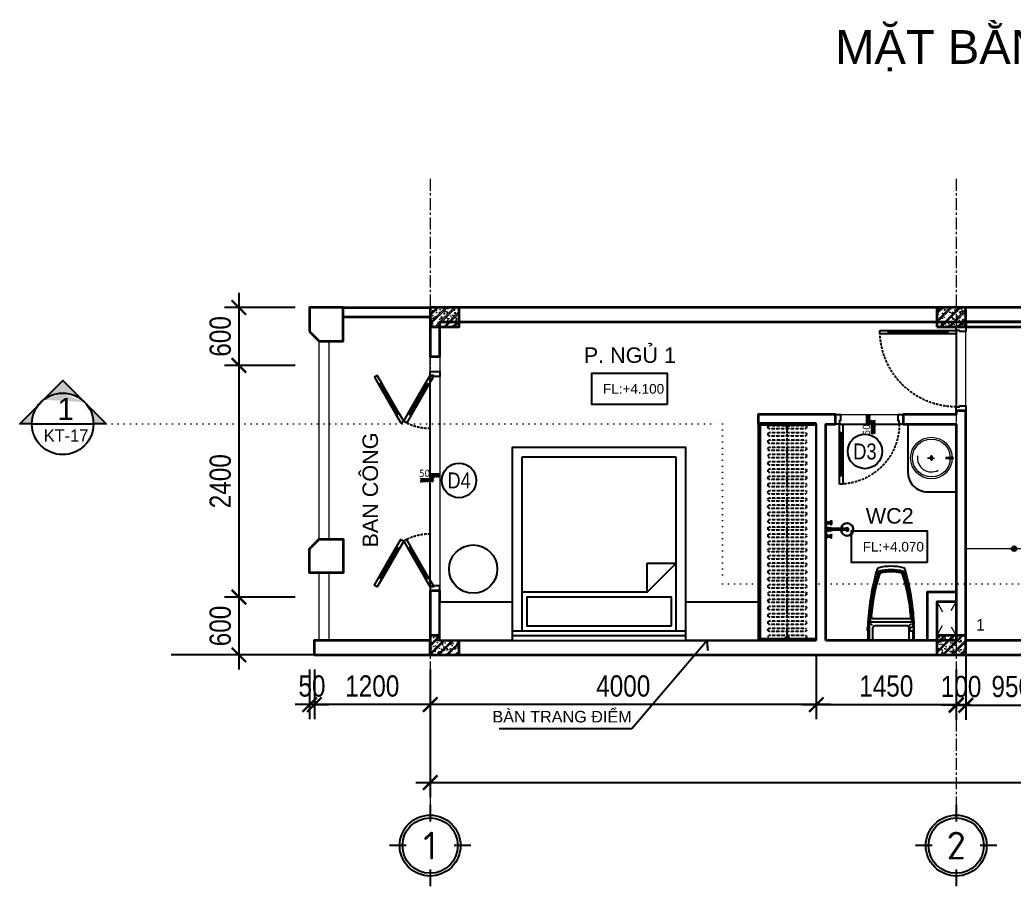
# Model space of a CAD drawing. Header units: inches. Extents: x 236662 to 497023, y -248575 to 81795.
# Drawn here: x 287994 to 298294, y -23908 to -14934 of the extents above; entities that cross this region are included whole.
import ezdxf
from ezdxf.enums import TextEntityAlignment as Align

# ---------------------------------------------------------------- set-up
doc = ezdxf.new("R2010")
doc.units = ezdxf.units.IN
doc.header["$LTSCALE"] = 10
doc.header["$MEASUREMENT"] = 0
doc.set_wipeout_variables(frame=1)
for name, pattern in [('ACAD_ISO03W100', [30, 12, -18]), ('CENTER', [2, 1.25, -0.25, 0.25, -0.25]), ('CENTER2', [1.125, 0.75, -0.125, 0.125, -0.125]), ('DASHED2', [0.375, 0.25, -0.125]), ('DOT2', [0.125, 0, -0.125]), ('HIDDEN', [0.375, 0.25, -0.125])]:
    doc.linetypes.add(name, pattern=pattern)
for name, color, linetype in [('01. HP_TEXT', 9, 'Continuous'), ('04. HP_CUA', 153, 'Continuous'), ('07. HP_KY HIEU', 43, 'Continuous'), ('08. HP_DIM', 118, 'Continuous'), ('10. HP_VAT DUNG 1', 144, 'Continuous'), ('TEXT', 2, 'Continuous'), ('truc', 2, 'CENTER2')]:
    doc.layers.add(name, color=color, linetype=linetype)
for name, color, linetype, lineweight in [('02. HP_BE TONG', 1, 'Continuous', 35), ('03. HP_TUONG', 2, 'Continuous', 35), ('05. HP_TRUC', 251, 'CENTER', 5), ('06. HP_THAY 1', 134, 'Continuous', 15), ('06. HP_THAY 2', 147, 'Continuous', 13), ('09_HP_HATCH', 8, 'Continuous', 5), ('14. HP_OPENING', 250, 'ACAD_ISO03W100', 5), ('GHICHU', 7, 'Continuous', 9), ('net-025', 3, 'Continuous', 25)]:
    doc.layers.add(name, color=color, linetype=linetype, lineweight=lineweight)
doc.styles.add('AVO', font='VAVOB.TTF')
doc.styles.add('BAOANNOTE', font='arial.ttf', dxfattribs={"width": 0.8})
doc.styles.add('ISOCP50', font='isocpeur.ttf')
doc.styles.get("Standard").update_dxf_attribs({"font": 'arial.ttf'})
doc.styles.add('Tahoma', font='tahoma.ttf')
doc.styles.add('TEXT (none)', font='arial.ttf')
doc.styles.add('text2', font='VHELVCN.TTF')
doc.styles.add('TEXTS', font='VHELVCN.TTF')
doc.styles.add('TITLE', font='VHELVCN.TTF')
doc.dimstyles.new('AL-100', dxfattribs={"dimtxt": 220, "dimasz": 150, "dimexe": 150, "dimexo": 150, "dimgap": 80, "dimtad": 1, "dimdec": 0, "dimzin": 9, "dimtxsty": 'text2', "dimblk": 'ARCHTICK', "dimcen": 1, "dimdle": 150, "dimclrd": 256, "dimclre": 256, "dimclrt": 7, "dimadec": 0, "dimazin": 0, "dimtfac": 1, "dimtdec": 0, "dimtix": 1, "dimtmove": 2, "dimatfit": 3, "dimldrblk": 'ARCHTICK', "dimfxl": 1, "dimtolj": 1, "dimtzin": 0, "dimlwd": -1, "dimlwe": -1, "dimarcsym": 0})

# ---------------------------------------------------------------- blocks, each defined once
blk = doc.blocks.new('_ArchTick')
at = {"color": 0, "linetype": 'ByBlock', "const_width": 0.15}
blk.add_lwpolyline([(-0.5, -0.5), (0.5, 0.5)], dxfattribs=at)
blk = doc.blocks.new('*D109')
at = {"layer": '08. HP_DIM', "transparency": 16777216}
for p, q in [((292245, -21663), (292245, -22986)), ((307245, -21663), (307245, -22986)), ((292095, -22836), (307395, -22836))]:
    blk.add_line(p, q, dxfattribs=at)
at = {"layer": 'Defpoints', "color": 0, "transparency": 16777216}
for p in [(292245, -21513), (307245, -21513), (307245, -22836)]:
    blk.add_point(p, dxfattribs=at)
at = {"layer": '08. HP_DIM', "transparency": 16777216, "xscale": 150, "yscale": 150, "zscale": 150, "rotation": 180}
blk.add_blockref('_ArchTick', (292245, -22836), dxfattribs=at)
at = {"layer": '08. HP_DIM', "transparency": 16777216, "xscale": 150, "yscale": 150, "zscale": 150}
blk.add_blockref('_ArchTick', (307245, -22836), dxfattribs=at)
at = {"layer": '08. HP_DIM', "color": 7, "transparency": 16777216, "insert": (299745, -22643), "char_height": 220, "attachment_point": 5, "style": 'text2'}
blk.add_mtext('\\A1;15000', dxfattribs=at)
blk = doc.blocks.new('*D110')
at = {"layer": '08. HP_DIM', "transparency": 16777216}
for p, q in [((296245, -21513), (296245, -22178)), ((297695, -21663), (297695, -22178)), ((296095, -22028), (297845, -22028))]:
    blk.add_line(p, q, dxfattribs=at)
at = {"layer": 'Defpoints', "color": 0, "transparency": 16777216}
for p in [(296245, -21363), (297695, -21513), (297695, -22028)]:
    blk.add_point(p, dxfattribs=at)
at = {"layer": '08. HP_DIM', "transparency": 16777216, "xscale": 150, "yscale": 150, "zscale": 150, "rotation": 180}
blk.add_blockref('_ArchTick', (296245, -22028), dxfattribs=at)
at = {"layer": '08. HP_DIM', "transparency": 16777216, "xscale": 150, "yscale": 150, "zscale": 150}
blk.add_blockref('_ArchTick', (297695, -22028), dxfattribs=at)
at = {"layer": '08. HP_DIM', "color": 7, "transparency": 16777216, "insert": (296970, -21836), "char_height": 220, "attachment_point": 5, "style": 'text2'}
blk.add_mtext('\\A1;1450', dxfattribs=at)
blk = doc.blocks.new('*D111')
at = {"layer": '08. HP_DIM', "transparency": 16777216}
for p, q in [((297795, -21463), (297795, -22184)), ((297695, -21663), (297695, -22184)), ((297695, -22034), (297545, -22034)), ((297695, -22034), (297795, -22034)), ((297795, -22034), (297945, -22034))]:
    blk.add_line(p, q, dxfattribs=at)
at = {"layer": 'Defpoints', "color": 0, "transparency": 16777216}
for p in [(297795, -21313), (297695, -21513), (297795, -22034)]:
    blk.add_point(p, dxfattribs=at)
at = {"layer": '08. HP_DIM', "transparency": 16777216, "xscale": 150, "yscale": 150, "zscale": 150}
blk.add_blockref('_ArchTick', (297695, -22034), dxfattribs=at)
at = {"layer": '08. HP_DIM', "transparency": 16777216, "xscale": 150, "yscale": 150, "zscale": 150, "rotation": 180}
blk.add_blockref('_ArchTick', (297795, -22034), dxfattribs=at)
at = {"layer": '08. HP_DIM', "color": 7, "transparency": 16777216, "insert": (297745, -21841), "char_height": 220, "attachment_point": 5, "style": 'text2'}
blk.add_mtext('\\A1;100', dxfattribs=at)
blk = doc.blocks.new('grid test1')
at = {"ltscale": 20}
for p, q in [((0, 440), (0, 260)), ((-260, 0), (-440, 0)), ((440, 0), (260, 0)), ((0, -260), (0, -440))]:
    blk.add_line(p, q, dxfattribs=at)
at = {"color": 251, "ltscale": 20, "true_color": 0x636466}
for radius in [330, 300]:
    blk.add_circle((0, 0), radius, dxfattribs=at)
at = {"layer": '01. HP_TEXT', "color": 2, "ltscale": 20, "true_color": 0xf1eb1f, "style": 'ISOCP50'}
blk.add_attdef('GRID', text='', height=300, dxfattribs=at).set_placement((-37, 0), align=Align.MIDDLE_CENTER)
blk = doc.blocks.new('zcsadsdasd3')
at = {"layer": '05. HP_TRUC', "ltscale": 10}
for p, q in [((-15000, 4933), (-15000, -1554)), ((-9550, 4933), (-9550, -1554)), ((-15930, 3600), (1239, 3600)), ((-15930, 0), (1239, 0))]:
    blk.add_line(p, q, dxfattribs=at)
at = {"layer": '07. HP_KY HIEU', "ltscale": 20}
ref = blk.add_blockref('grid test1', (-15000, -1975), dxfattribs=dict(at, xscale=0.955500000156462, yscale=0.955500000156462, zscale=0.955500000156462))
ref.add_attrib('GRID', '1', dxfattribs={"layer": 'TEXT', "ltscale": 20, "height": 287, "style": 'ISOCP50'}).set_placement((-15000, -1975), align=Align.MIDDLE_CENTER)
ref = blk.add_blockref('grid test1', (-9550, -1975), dxfattribs=dict(at, xscale=0.955500000156462, yscale=0.955500000156462, zscale=0.955500000156462))
ref.add_attrib('GRID', '2', dxfattribs={"layer": 'TEXT', "ltscale": 20, "height": 287, "style": 'ISOCP50'}).set_placement((-9550, -1975), align=Align.MIDDLE_CENTER)
blk = doc.blocks.new('*D121')
at = {"layer": '08. HP_DIM', "transparency": 16777216}
for p, q in [((296245, -21513), (296245, -22178)), ((292245, -21663), (292245, -22178)), ((296395, -22028), (292095, -22028))]:
    blk.add_line(p, q, dxfattribs=at)
at = {"layer": 'Defpoints', "color": 0, "transparency": 16777216}
for p in [(296245, -21363), (292245, -21513), (292245, -22028)]:
    blk.add_point(p, dxfattribs=at)
at = {"layer": '08. HP_DIM', "transparency": 16777216, "xscale": 150, "yscale": 150, "zscale": 150, "rotation": 180}
blk.add_blockref('_ArchTick', (292245, -22028), dxfattribs=at)
at = {"layer": '08. HP_DIM', "transparency": 16777216, "xscale": 150, "yscale": 150, "zscale": 150}
blk.add_blockref('_ArchTick', (296245, -22028), dxfattribs=at)
at = {"layer": '08. HP_DIM', "color": 7, "transparency": 16777216, "insert": (294245, -21836), "char_height": 220, "attachment_point": 5, "style": 'text2'}
blk.add_mtext('\\A1;4000', dxfattribs=at)
blk = doc.blocks.new('*D176')
at = {"layer": '08. HP_DIM', "transparency": 16777216}
for p, q in [((290263, -17763), (290263, -18663)), ((290845, -17913), (290113, -17913)), ((290845, -18513), (290113, -18513))]:
    blk.add_line(p, q, dxfattribs=at)
at = {"layer": 'Defpoints', "color": 0, "transparency": 16777216}
for p in [(290995, -17913, 6), (290263, -18513), (290995, -18513, 6)]:
    blk.add_point(p, dxfattribs=at)
at = {"layer": '08. HP_DIM', "transparency": 16777216, "xscale": 150, "yscale": 150, "zscale": 150}
for p, rotation in [((290263, -17913), 90), ((290263, -18513), 270)]:
    blk.add_blockref('_ArchTick', p, dxfattribs=dict(at, rotation=rotation))
at = {"layer": '08. HP_DIM', "color": 7, "transparency": 16777216, "insert": (290071, -18213), "char_height": 220, "attachment_point": 5, "rotation": 90, "style": 'text2'}
blk.add_mtext('\\A1;600', dxfattribs=at)
blk = doc.blocks.new('*D278')
at = {"layer": '08. HP_DIM', "transparency": 16777216}
for p, q in [((297795, -21463), (297795, -22184)), ((298745, -21463), (298745, -22184)), ((297645, -22034), (298895, -22034))]:
    blk.add_line(p, q, dxfattribs=at)
at = {"layer": 'Defpoints', "color": 0, "transparency": 16777216}
for p in [(297795, -21313, 6), (298745, -21313, 6), (298745, -22034)]:
    blk.add_point(p, dxfattribs=at)
at = {"layer": '08. HP_DIM', "transparency": 16777216, "xscale": 150, "yscale": 150, "zscale": 150, "rotation": 180}
blk.add_blockref('_ArchTick', (297795, -22034), dxfattribs=at)
at = {"layer": '08. HP_DIM', "transparency": 16777216, "xscale": 150, "yscale": 150, "zscale": 150}
blk.add_blockref('_ArchTick', (298745, -22034), dxfattribs=at)
at = {"layer": '08. HP_DIM', "color": 7, "transparency": 16777216, "insert": (298270, -21841), "char_height": 220, "attachment_point": 5, "style": 'text2'}
blk.add_mtext('\\A1;950', dxfattribs=at)
blk = doc.blocks.new('*D290')
at = {"layer": '08. HP_DIM', "transparency": 16777216}
for p, q in [((291045, -21663), (291045, -22178)), ((292245, -21663), (292245, -22178)), ((292395, -22028), (290895, -22028))]:
    blk.add_line(p, q, dxfattribs=at)
at = {"layer": 'Defpoints', "color": 0, "transparency": 16777216}
for p in [(291045, -21513, 6), (292245, -21513, 6), (291045, -22028)]:
    blk.add_point(p, dxfattribs=at)
at = {"layer": '08. HP_DIM', "transparency": 16777216, "xscale": 150, "yscale": 150, "zscale": 150, "rotation": 180}
blk.add_blockref('_ArchTick', (291045, -22028), dxfattribs=at)
at = {"layer": '08. HP_DIM', "transparency": 16777216, "xscale": 150, "yscale": 150, "zscale": 150}
blk.add_blockref('_ArchTick', (292245, -22028), dxfattribs=at)
at = {"layer": '08. HP_DIM', "color": 7, "transparency": 16777216, "insert": (291645, -21836), "char_height": 220, "attachment_point": 5, "style": 'text2'}
blk.add_mtext('\\A1;1200', dxfattribs=at)
blk = doc.blocks.new('*D291')
at = {"layer": '08. HP_DIM', "transparency": 16777216}
for p, q in [((290263, -18363), (290263, -21063)), ((290845, -18513), (290113, -18513)), ((290845, -20913), (290113, -20913))]:
    blk.add_line(p, q, dxfattribs=at)
at = {"layer": 'Defpoints', "color": 0, "transparency": 16777216}
for p in [(290995, -18513, 6), (290263, -20913), (290995, -20913, 6)]:
    blk.add_point(p, dxfattribs=at)
at = {"layer": '08. HP_DIM', "transparency": 16777216, "xscale": 150, "yscale": 150, "zscale": 150}
for p, rotation in [((290263, -18513), 90), ((290263, -20913), 270)]:
    blk.add_blockref('_ArchTick', p, dxfattribs=dict(at, rotation=rotation))
at = {"layer": '08. HP_DIM', "color": 7, "transparency": 16777216, "insert": (290071, -19713), "char_height": 220, "attachment_point": 5, "rotation": 90, "style": 'text2'}
blk.add_mtext('\\A1;2400', dxfattribs=at)
blk = doc.blocks.new('*D292')
at = {"layer": '08. HP_DIM', "transparency": 16777216}
for p, q in [((290263, -20763), (290263, -21663)), ((290845, -20913), (290113, -20913)), ((290845, -21513), (290113, -21513))]:
    blk.add_line(p, q, dxfattribs=at)
at = {"layer": 'Defpoints', "color": 0, "transparency": 16777216}
for p in [(290995, -20913, 6), (290263, -21513), (290995, -21513, 6)]:
    blk.add_point(p, dxfattribs=at)
at = {"layer": '08. HP_DIM', "transparency": 16777216, "xscale": 150, "yscale": 150, "zscale": 150}
for p, rotation in [((290263, -20913), 90), ((290263, -21513), 270)]:
    blk.add_blockref('_ArchTick', p, dxfattribs=dict(at, rotation=rotation))
at = {"layer": '08. HP_DIM', "color": 7, "transparency": 16777216, "insert": (290071, -21213), "char_height": 220, "attachment_point": 5, "rotation": 90, "style": 'text2'}
blk.add_mtext('\\A1;600', dxfattribs=at)
blk = doc.blocks.new('*D293')
at = {"layer": '08. HP_DIM', "transparency": 16777216}
for p, q in [((290995, -21663), (290995, -22178)), ((291045, -21663), (291045, -22178)), ((290995, -22028), (290845, -22028)), ((291045, -22028), (290995, -22028)), ((291045, -22028), (291195, -22028))]:
    blk.add_line(p, q, dxfattribs=at)
at = {"layer": 'Defpoints', "color": 0, "transparency": 16777216}
for p in [(290995, -21513, 6), (291045, -21513, 6), (290995, -22028)]:
    blk.add_point(p, dxfattribs=at)
at = {"layer": '08. HP_DIM', "transparency": 16777216, "xscale": 150, "yscale": 150, "zscale": 150}
blk.add_blockref('_ArchTick', (290995, -22028), dxfattribs=at)
at = {"layer": '08. HP_DIM', "transparency": 16777216, "xscale": 150, "yscale": 150, "zscale": 150, "rotation": 180}
blk.add_blockref('_ArchTick', (291045, -22028), dxfattribs=at)
at = {"layer": '08. HP_DIM', "color": 7, "transparency": 16777216, "insert": (291020, -21836), "char_height": 220, "attachment_point": 5, "style": 'text2'}
blk.add_mtext('\\A1;50', dxfattribs=at)
blk = doc.blocks.new('sdfssdas')
at = {"lineweight": -3}
h = blk.add_hatch(color=256, dxfattribs=at)
edge = h.paths.add_edge_path()
edge.add_line((1902405, -245251), (1902534, -245251))
edge.add_ellipse((1902860, -245251), major_axis=(-231, 231), ratio=1, start_angle=7.3398, end_angle=45, ccw=False)
edge.add_line((1902602, -245052), (1902405, -245251))
edge = h.paths.add_edge_path()
edge.add_ellipse((1902860, -245251), major_axis=(-231, 231), ratio=1, start_angle=315, end_angle=353.4928, ccw=False)
edge.add_ellipse((1902860, -245251), major_axis=(-319, 69), ratio=1, start_angle=237.205, end_angle=282.205, ccw=False)
edge.add_line((1903091, -245020), (1902860, -244789))
edge.add_line((1902860, -244789), (1902657, -244996))
edge = h.paths.add_edge_path()
edge.add_ellipse((1902860, -245251), major_axis=(-109, 308), ratio=1, start_angle=250.4425, end_angle=295.4425, ccw=False)
edge.add_line((1903187, -245251), (1903322, -245251))
edge.add_line((1903322, -245251), (1903091, -245020))
blk.add_line((1902534, -245251), (1903187, -245251), dxfattribs=at)
blk.add_lwpolyline([(1902534, -245251), (1902405, -245251), (1902860, -244789), (1903322, -245251), (1903187, -245251)], dxfattribs=at)
blk.add_circle((1902860, -245251), 327, dxfattribs=at)
at = {"layer": 'GHICHU', "color": 0, "linetype": 'Continuous', "attachment_point": 1, "style": 'AVO'}
for s, insert, char_height, width in [('{\\fVNI-Avo|b0|i0|c0|p2;1}', (1902805, -244975), 234.38, 39462.4), ('{\\fVNI-Avo|b0|i0|c0|p2;KT-17}', (1902659, -245310), 130, 21888.48)]:
    blk.add_mtext(s, dxfattribs=dict(at, insert=insert, char_height=char_height, width=width))
blk = doc.blocks.new('ádasdzz')
at = {"layer": 'truc', "color": 2, "linetype": 'DOT2', "lineweight": 5, "ltscale": 50}
blk.add_lwpolyline([(450, -644), (6834, -644), (6834, -2300), (21310, -2300)], dxfattribs=at)
at = {"xscale": 0.9750026861104956, "yscale": 0.9750026861104956, "zscale": 0.9750026861104956}
blk.add_blockref('sdfssdas', (-1855294, 238476), dxfattribs=at)
blk = doc.blocks.new('Level mark - Plan 2')
blk.add_lwpolyline([(12.53, 0.4), (12.53, 3.6), (4.64, 3.6), (4.64, 0.4)], close=True)
at = {"style": 'BAOANNOTE', "flags": 8}
blk.add_attdef('FL%%P0.000', text='', height=2, dxfattribs=at).set_placement((9, 2), align=Align.MIDDLE_CENTER)
blk = doc.blocks.new('COT')
at = {"layer": '09_HP_HATCH'}
h = blk.add_hatch(dxfattribs=at)
h.set_pattern_fill('CHAU-01', color=256, scale=15, pattern_type=2)
h.set_pattern_definition([(50, (-55276.965, -37444.2), (107.58903, -9.41282), [11.25, -123.75]), (355, (-55276.97, -37444.2), (-20.8127, 112.82882), [9, -99]), (100.4514, (-55268, -37444.99), (86.7764, 103.41593), [9.56103, -105.17132]), (46.1842, (-55276.97, -37414.2), (160.08616, -24.82785), [16.875, -185.625]), (96.6356, (-55263.62, -37416.27), (140.1994, 146.11768), [14.34154, -157.75695]), (351.1842, (-55276.97, -37414.2), (140.1993, 146.1178), [13.5, -148.5]), (21, (-55261.965, -37421.7), (89.53606, -60.39283), [11.25, -123.75]), (326, (-55261.97, -37421.7), (36.4973, 108.7725), [9, -99]), (71.4514, (-55254.5, -37426.73), (126.0334, 48.37957), [9.56103, -105.17132]), (37.5, (-55276.965, -37444.2), (1.823978, 49.934078), [0, -97.8, 0, -100.5, 0, -99.375]), (7.5, (-55276.965, -37444.2), (39.46043, 59.161757), [0, -57.3, 0, -95.55, 0, -37.875]), (327.5, (-55310.415, -37444.2), (80.073365, -3.38323), [0, -37.5, 0, -117, 0, -155.25]), (317.5, (-55325.415, -37444.2), (87.477925, 15.01575), [0, -48.75, 0, -77.7, 0, -110.25]), (45, (-55276.965, -37444.2), (-45.07806, 45.07806), []), (45, (-55276.965, -37425.827), (-45.07806, 45.07806), [])])
h.paths.add_polyline_path([(0, -200), (300, -200), (300, 0), (0, 0)])
at = {"layer": '02. HP_BE TONG'}
blk.add_lwpolyline([(0, -200), (300, -200), (300, 0), (0, 0)], close=True, dxfattribs=at)
blk = doc.blocks.new('ádasdwdczxzc')
at = {"layer": '03. HP_TUONG'}
for p in [(-15000, 3600), (-9750, 3600), (-5550, 3600), (-300, 3600), (-15000, 200), (-9750, 200), (-5550, 200), (-300, 200)]:
    blk.add_blockref('COT', p, dxfattribs=at)
blk = doc.blocks.new('Step Symbol - Metric')
h = blk.add_hatch()
h.set_pattern_fill('_USER', color=0, angle=45, style=0, pattern_type=0)
h.set_pattern_definition([(45, (0, 4), (-0.70711, 0.70711), [])])
h.paths.add_polyline_path([(8, 0), (8, -3), (-3, -3), (-3, 1), (-8, 1), (-8, 4), (0, 4), (0, 0)])
at = {"color": 0}
blk.add_lwpolyline([(8, 0), (0, 0), (0, 4), (-8, 4)], dxfattribs=at)
blk.add_attdef('Step', (2, 2), '', height=3, dxfattribs=at)
blk = doc.blocks.new('mb tang 2')
at = {"layer": '07. HP_KY HIEU'}
h = blk.add_hatch(color=256, dxfattribs=at)
h.dxf.hatch_style = 1
edge = h.paths.add_edge_path()
edge.add_arc((-8950, -2500), 25, 0, 360)
at = {"layer": '03. HP_TUONG'}
blk.add_line((-10100, -1110), (-10100, -1210), dxfattribs=at)
for points in [[(-16250, -250), (-16150, -350), (-15900, -350), (-15900, 0), (-16250, 0), (-16250, -250)], [(-15900, 0), (-15000, 0), (-15000, -100), (-15900, -100)], [(-9450, -200), (-5550, -200), (-5550, -150), (-9450, -150)], [(-16250, -2500), (-16150, -2400), (-15900, -2400), (-15900, -2750), (-16250, -2750), (-16250, -2500)], [(-16200, -3600), (-15000, -3600), (-15000, -3450), (-16200, -3450)]]:
    blk.add_lwpolyline(points, close=True, dxfattribs=at)
for points in [[(-11000, -3450), (-14900, -3450), (-14900, -2935), (-15000, -2935), (-15000, -3600), (0, -3600), (0, 0), (-15000, 0), (-15000, -509.2), (-14900, -509.2), (-14900, -150), (-5550, -150)], [(-5450, -150), (-150, -150), (-150, -3450), (-9450, -3450)], [(-10800, -1210), (-10800, -1110), (-11600, -1110), (-11600, -1210), (-11000, -1210)], [(-9550, -1110), (-10100, -1110)], [(-9450, -1110), (-9450, -1110), (-9450, -1070), (-9550, -1070), (-9550, -1110)], [(-9450, -3450), (-9450, -1110)], [(-11000, -3450), (-11000, -1210)], [(-10900, -3450), (-10900, -1210), (-10800, -1210)], [(-10100, -1210), (-9550, -1210), (-9550, -3450)], [(-9550, -2950), (-9850, -2950), (-9850, -3450)], [(-9550, -3050), (-9750, -3050), (-9750, -3450)], [(-9550, -3450), (-10900, -3450)]]:
    blk.add_lwpolyline(points, dxfattribs=at)
at = {"layer": '06. HP_THAY 1'}
for points in [[(-16150, -350), (-16050, -350), (-16050, -2400), (-16150, -2400)], [(-16150, -2750), (-16050, -2750), (-16050, -3450), (-16150, -3450)]]:
    blk.add_lwpolyline(points, close=True, dxfattribs=at)
at = {"layer": '06. HP_THAY 2'}
blk.add_line((-9450, -1070), (-9450, -150), dxfattribs=at)
for points in [[(-15000, -509.2), (-14900, -509.2), (-14900, -2935), (-15000, -2935)], [(-10800, -1110), (-10100, -1110), (-10100, -1210), (-10800, -1210)]]:
    blk.add_lwpolyline(points, close=True, dxfattribs=at)
blk.add_lwpolyline([(-8550, -2500), (-9450, -2500), (-9450, -3450), (-8500, -3450), (-8500, -2550)], dxfattribs=at)
at = {"layer": '07. HP_KY HIEU'}
blk.add_circle((-8950, -2500), 25, dxfattribs=at)
at = {"layer": '14. HP_OPENING'}
for p, q in [((-9750, -3050), (-9550, -3400)), ((-9750, -3400), (-9550, -3050))]:
    blk.add_line(p, q, dxfattribs=at)
ref = blk.add_blockref('Level mark - Plan 2', (-13792.3, -1043.2), dxfattribs=dict(xscale=100, yscale=100, zscale=100))
ref.add_attrib('FL%%P0.000', 'FL:+4.100', dxfattribs={"height": 100, "style": 'BAOANNOTE'}).set_placement((-12892.3, -843.2), align=Align.MIDDLE_CENTER)
ref = blk.add_blockref('Level mark - Plan 2', (-11101.2, -2678.9, 312.3), dxfattribs=dict(xscale=100, yscale=100, zscale=100))
ref.add_attrib('FL%%P0.000', 'FL:+4.070', dxfattribs={"height": 100, "style": 'BAOANNOTE'}).set_placement((-10201.2, -2478.9, 312.3), align=Align.MIDDLE_CENTER)
at = {"layer": '07. HP_KY HIEU'}
ref = blk.add_blockref('Step Symbol - Metric', (-10425, -1210), dxfattribs=dict(at, xscale=-12.50000000000002, yscale=12.50000000000002, zscale=12.5, rotation=90))
ref.add_attrib('Step', '50', (-10443.4, -1324.3), dxfattribs={"layer": '0', "color": 7, "height": 75, "rotation": 90, "style": 'Tahoma'})
ref = blk.add_blockref('Step Symbol - Metric', (-15000, -1774.3), dxfattribs=dict(at, xscale=-12.5, yscale=12.5, zscale=12.5))
ref.add_attrib('Step', '50', (-15114.3, -1755.9), dxfattribs={"layer": '0', "color": 7, "height": 75, "style": 'Tahoma'})
at = {"layer": '08. HP_DIM'}
blk.add_blockref('ádasdwdczxzc', (0, -3600), dxfattribs=at)
at = {"layer": '01. HP_TEXT', "style": 'TEXT (none)'}
for s, p in [('P. NGỦ 1 ', (-13408.6, -574.3)), ('WC2', (-10487.1, -2239.1))]:
    blk.add_text(s, height=159.88, dxfattribs=at).set_placement(p)
blk.add_text('BAN CÔNG', height=159.88, rotation=90, dxfattribs=at).set_placement((-15540.5, -2487.3))
at = {"layer": 'GHICHU', "color": 0, "linetype": 'Continuous', "style": 'AVO'}
blk.add_text('1', height=121, dxfattribs=at).set_placement((-9344.9, -3349.4))
blk = doc.blocks.new('FDGGDFGDFGDFGFD')
at = {"color": 252}
for p, q in [((-180, 204.7), (-180, -204.7)), ((-146.7, 181.8), (-165.9, 201)), ((-127.4, 212.8), (-127.4, 193.9)), ((-92.3, 212.8), (-92.3, 193.9)), ((-215.1, 175), (-215.1, -175)), ((-144.9, 160.6), (-144.9, -160.6)), ((0, 178.6), (-126.9, 178.6)), ((-100.4, 185.8), (-119.3, 185.8)), ((-146.7, -181.8), (-165.9, -201)), ((0, -178.6), (-126.9, -178.6))]:
    blk.add_line(p, q, dxfattribs=at)
blk.add_lwpolyline([(-100.4, 220.9, -0.381966), (-92.3, 213.7), (-9, 213.7, -0.414214), (0, 204.7), (0, -204.7, -0.414214), (-9, -213.7), (-171, -213.7, -0.056436), (-673.2, -128.2, -0.271858), (-687.3, -113.3, -0.114547), (-687.2, 113.4, -0.271578), (-673, 128.2, -0.056423), (-171, 213.7), (-127.3, 213.7, -0.381966), (-119.3, 220.9)], format="xyb", close=True, dxfattribs=at)
blk.add_lwpolyline([(-237, 195.2), (-237, 195.2)], close=True, dxfattribs=at)
for centre, radius, start, end in [((-85, -1683.8), 1892.3, 92.87428, 107.65536), ((-171, 204.7), 9, 90, 180), ((-201.2, 0), 482.8, 167.50587, 192.49413), ((-195.6, -0.6), 481.2, 168.10049, 191.73735), ((-652.8, 100.1), 20.3, 107.65536, 167.50587), ((-646.6, 94.5), 20.3, 107.52765, 168.10049), ((-85, -1683.8), 1885.1, 94.62454, 107.52765), ((-235.4, 175), 20.3, 0, 94.62462), ((-126.9, 160.6), 18, 90, 180), ((-119.3, 193.9), 8.1, 180, 270), ((-100.4, 193.9), 8.1, 270, 0), ((-652.8, -100.1), 20.3, 192.49413, 252.34464), ((-646.9, -94.4), 20.3, 191.73735, 252.46396), ((-85, 1683.8), 1892.3, 252.34464, 267.12572), ((-85, 1683.8), 1885.1, 252.46396, 265.37538), ((-235.4, -175), 20.3, 265.37538, 0), ((-126.9, -160.6), 18, 180, 270), ((-171, -204.7), 9, 180, 270)]:
    blk.add_arc(centre, radius, start, end, dxfattribs=at)
blk = doc.blocks.new('xi bet')
blk.add_lwpolyline([(-4710337.2, 6048009.8), (-4710167.1, 6048009.8, 0.414214), (-4710157.7, 6048019.2), (-4710157.7, 6048449.2, 0.414214), (-4710167.1, 6048458.6), (-4710254.6, 6048458.6, 0.381966), (-4710263.1, 6048466.2), (-4710282.9, 6048466.2, 0.381966), (-4710291.4, 6048458.6), (-4710337.2, 6048458.6, 0.056423), (-4710864.4, 6048368.9, 0.271578), (-4710879.2, 6048353.2, 0.114547), (-4710879.3, 6048115.2, 0.271858), (-4710864.5, 6048099.6, 0.056436)], format="xyb", close=True)
at = {"linetype": 'Continuous', "xscale": -1, "rotation": 180}
blk.add_blockref('FDGGDFGDFGDFGFD', (-4710157.7, 6048234.2), dxfattribs=at)
blk = doc.blocks.new('DRFHBTY')
at = {"color": 251, "linetype": 'Continuous', "lineweight": 0}
for p, q in [((1752175, 23778), (1752175, 23817)), ((1752175, 23817), (1752175, 23745)), ((1752175, 23778), (1752175, 23816)), ((1752175, 23816), (1752175, 23748)), ((1752204, 23778), (1752145, 23778)), ((1752175, 23778), (1752204, 23778))]:
    blk.add_line(p, q, dxfattribs=at)
at = {"lineweight": 0}
for p, q in [((1752160, 23565), (1752168, 23628)), ((1752168, 23628), (1752171, 23563)), ((1752180, 23628), (1752168, 23628)), ((1752180, 23628), (1752177, 23563)), ((1752188, 23565), (1752180, 23628)), ((1752171, 23563), (1752175, 23563)), ((1752177, 23563), (1752173, 23563))]:
    blk.add_line(p, q, dxfattribs=at)
for radius in [215, 196]:
    blk.add_circle((1752175, 23778), radius, dxfattribs=at)
at = {"color": 251, "lineweight": 0}
blk.add_arc((1752175, 23778), 145, 80.6039, 208.921, dxfattribs=at)
at = {"color": 251, "linetype": 'Continuous', "lineweight": 0}
for radius, start, end in [(16.2, 89.177, 270.823), (16.2, 269.177, 90.823), (12, 88.8848, 271.1152), (12, 268.8848, 91.1152)]:
    blk.add_arc((1752175, 23778), radius, start, end, dxfattribs=at)
at = {"lineweight": 0}
for start, end in [(175.1531, 270.3684), (269.6316, 4.8469)]:
    blk.add_arc((1752174, 23564), 13.6, start, end, dxfattribs=at)
blk = doc.blocks.new('voisen')
for p, q in [((0, -108), (0, 108)), ((0, 89), (6, 89)), ((0, 51), (0, 89)), ((6, 51), (0, 51)), ((6, 89), (6, 51)), ((6, 60), (6, 79)), ((220, 8), (6, 8)), ((220, -8), (6, -8))]:
    blk.add_line(p, q)
at = {"color": 251}
for p, q in [((6, 79), (19, 79)), ((19, 60), (6, 60)), ((25, 13), (6, 13)), ((19, 79), (19, 60)), ((19, 78), (44, 78)), ((19, 62), (44, 62)), ((47, 13), (28, 13)), ((44, 78), (44, 62)), ((44, 74), (50, 74)), ((44, 65), (50, 65)), ((50, 85), (50, 54)), ((50, 74), (50, 65)), ((50, 70), (58, 70)), ((53, 6), (53, -6)), ((53, 6), (53, -6)), ((54, 6), (54, -6)), ((56, 6), (56, -6)), ((57, 6), (57, -6)), ((58, 85), (58, 54)), ((58, 6), (58, -6)), ((59, 6), (59, -6)), ((63, 6), (63, -6)), ((64, 6), (64, -6)), ((65, 6), (65, -6)), ((66, 6), (66, -6)), ((67, 6), (67, -6)), ((67, 6), (67, -6)), ((67, 6), (67, -6)), ((67, 6), (67, -6)), ((68, 6), (68, -6)), ((68, 6), (68, -6)), ((70, 6), (70, -6)), ((71, 6), (71, -6)), ((72, 6), (72, -6)), ((25, -13), (6, -13)), ((19, -62), (44, -62)), ((19, -78), (44, -78)), ((47, -13), (28, -13)), ((44, -78), (44, -62)), ((44, -65), (50, -65)), ((44, -74), (50, -74)), ((50, -85), (50, -54)), ((50, -74), (50, -65)), ((50, -70), (58, -70)), ((58, -85), (58, -54))]:
    blk.add_line(p, q, dxfattribs=at)
for points in [[(0, 41), (0, -41), (6, -41), (6, 41)], [(0, 16), (6, 16), (6, -16), (0, -16)], [(0, -89), (6, -89), (6, -51), (0, -51)]]:
    blk.add_lwpolyline(points, close=True)
for points in [[(25, 16), (25, -16), (28, -16), (28, 16)], [(47, 16), (47, -16), (50, -16), (50, 16)], [(53, 6), (53, -6), (72, -6), (72, 6)], [(6, -60), (6, -79), (19, -79), (19, -60)]]:
    blk.add_lwpolyline(points, close=True, dxfattribs=at)
for start, end in [(23.7423, 53.63), (306.3739, 336.2616)]:
    blk.add_arc((41, 0), 15.6, start, end, dxfattribs=at)
for radius, start, end in [(66, 186.8371, 173.1629), (62.9, 187.1808, 172.8192), (15.7, 210, 150), (7.86, 270, 90)]:
    blk.add_arc((220, 0), radius, start, end)
blk.add_ellipse((54, 85), major_axis=(-2.67, 2.67), ratio=1, start_param=5.497753, end_param=11.780938, dxfattribs=at)
at = {"color": 251, "extrusion": (0, 0, -1)}
blk.add_ellipse((54, 54), major_axis=(-2.67, 2.67), ratio=1, start_param=3.927025, end_param=10.21021, dxfattribs=at)
at = {"color": 251}
blk.add_ellipse((54, -54), major_axis=(0, 3.77), ratio=1, dxfattribs=at)
at = {"color": 251, "extrusion": (0, 0, -1)}
blk.add_ellipse((54, -85), major_axis=(0, -3.77), ratio=1, dxfattribs=at)
blk = doc.blocks.new('*U36')
blk.add_wipeout([(2250, -600), (0, -600), (0, 0), (2250, 0)])
for p, q in [((0, -600), (0, 0)), ((0, 0), (2250, 0)), ((20, -580), (20, 0)), ((2230, 0), (2230, -580)), ((2250, 0), (2250, -600)), ((2250, -580), (0, -580)), ((2250, -600), (0, -600))]:
    blk.add_line(p, q)
at = {"linetype": 'HIDDEN'}
blk.add_line((20, -300), (2230, -300), dxfattribs=at)
at = {"linetype": 'HIDDEN', "ltscale": 0.3}
for points in [[(30, -100), (40, -100, -0.414214), (50, -110), (50, -490, -0.414214), (40, -500), (30, -500, -0.414214), (20, -490), (20, -110, -0.414214)], [(105, -100), (115, -100, -0.414214), (125, -110), (125, -490, -0.414214), (115, -500), (105, -500, -0.414214), (95, -490), (95, -110, -0.414214)], [(180, -100), (190, -100, -0.414214), (200, -110), (200, -490, -0.414214), (190, -500), (180, -500, -0.414214), (170, -490), (170, -110, -0.414214)], [(255, -100), (265, -100, -0.414214), (275, -110), (275, -490, -0.414214), (265, -500), (255, -500, -0.414214), (245, -490), (245, -110, -0.414214)], [(330, -100), (340, -100, -0.414214), (350, -110), (350, -490, -0.414214), (340, -500), (330, -500, -0.414214), (320, -490), (320, -110, -0.414214)], [(405, -100), (415, -100, -0.414214), (425, -110), (425, -490, -0.414214), (415, -500), (405, -500, -0.414214), (395, -490), (395, -110, -0.414214)], [(480, -100), (490, -100, -0.414214), (500, -110), (500, -490, -0.414214), (490, -500), (480, -500, -0.414214), (470, -490), (470, -110, -0.414214)], [(555, -100), (565, -100, -0.414214), (575, -110), (575, -490, -0.414214), (565, -500), (555, -500, -0.414214), (545, -490), (545, -110, -0.414214)], [(630, -100), (640, -100, -0.414214), (650, -110), (650, -490, -0.414214), (640, -500), (630, -500, -0.414214), (620, -490), (620, -110, -0.414214)], [(705, -100), (715, -100, -0.414214), (725, -110), (725, -490, -0.414214), (715, -500), (705, -500, -0.414214), (695, -490), (695, -110, -0.414214)], [(780, -100), (790, -100, -0.414214), (800, -110), (800, -490, -0.414214), (790, -500), (780, -500, -0.414214), (770, -490), (770, -110, -0.414214)], [(855, -100), (865, -100, -0.414214), (875, -110), (875, -490, -0.414214), (865, -500), (855, -500, -0.414214), (845, -490), (845, -110, -0.414214)], [(930, -100), (940, -100, -0.414214), (950, -110), (950, -490, -0.414214), (940, -500), (930, -500, -0.414214), (920, -490), (920, -110, -0.414214)], [(1005, -100), (1015, -100, -0.414214), (1025, -110), (1025, -490, -0.414214), (1015, -500), (1005, -500, -0.414214), (995, -490), (995, -110, -0.414214)], [(1080, -100), (1090, -100, -0.414214), (1100, -110), (1100, -490, -0.414214), (1090, -500), (1080, -500, -0.414214), (1070, -490), (1070, -110, -0.414214)], [(1155, -100), (1165, -100, -0.414214), (1175, -110), (1175, -490, -0.414214), (1165, -500), (1155, -500, -0.414214), (1145, -490), (1145, -110, -0.414214)], [(1230, -100), (1240, -100, -0.414214), (1250, -110), (1250, -490, -0.414214), (1240, -500), (1230, -500, -0.414214), (1220, -490), (1220, -110, -0.414214)], [(1305, -100), (1315, -100, -0.414214), (1325, -110), (1325, -490, -0.414214), (1315, -500), (1305, -500, -0.414214), (1295, -490), (1295, -110, -0.414214)], [(1380, -100), (1390, -100, -0.414214), (1400, -110), (1400, -490, -0.414214), (1390, -500), (1380, -500, -0.414214), (1370, -490), (1370, -110, -0.414214)], [(1455, -100), (1465, -100, -0.414214), (1475, -110), (1475, -490, -0.414214), (1465, -500), (1455, -500, -0.414214), (1445, -490), (1445, -110, -0.414214)], [(1530, -100), (1540, -100, -0.414214), (1550, -110), (1550, -490, -0.414214), (1540, -500), (1530, -500, -0.414214), (1520, -490), (1520, -110, -0.414214)], [(1605, -100), (1615, -100, -0.414214), (1625, -110), (1625, -490, -0.414214), (1615, -500), (1605, -500, -0.414214), (1595, -490), (1595, -110, -0.414214)], [(1680, -100), (1690, -100, -0.414214), (1700, -110), (1700, -490, -0.414214), (1690, -500), (1680, -500, -0.414214), (1670, -490), (1670, -110, -0.414214)], [(1755, -100), (1765, -100, -0.414214), (1775, -110), (1775, -490, -0.414214), (1765, -500), (1755, -500, -0.414214), (1745, -490), (1745, -110, -0.414214)], [(1830, -100), (1840, -100, -0.414214), (1850, -110), (1850, -490, -0.414214), (1840, -500), (1830, -500, -0.414214), (1820, -490), (1820, -110, -0.414214)], [(1905, -100), (1915, -100, -0.414214), (1925, -110), (1925, -490, -0.414214), (1915, -500), (1905, -500, -0.414214), (1895, -490), (1895, -110, -0.414214)], [(1980, -100), (1990, -100, -0.414214), (2000, -110), (2000, -490, -0.414214), (1990, -500), (1980, -500, -0.414214), (1970, -490), (1970, -110, -0.414214)], [(2055, -100), (2065, -100, -0.414214), (2075, -110), (2075, -490, -0.414214), (2065, -500), (2055, -500, -0.414214), (2045, -490), (2045, -110, -0.414214)], [(2130, -100), (2140, -100, -0.414214), (2150, -110), (2150, -490, -0.414214), (2140, -500), (2130, -500, -0.414214), (2120, -490), (2120, -110, -0.414214)], [(2205, -100), (2215, -100, -0.414214), (2225, -110), (2225, -490, -0.414214), (2215, -500), (2205, -500, -0.414214), (2195, -490), (2195, -110, -0.414214)]]:
    blk.add_lwpolyline(points, format="xyb", close=True, dxfattribs=at)
for points in [[(20, -320), (20, -280), (30, -280), (30, -320)], [(2220, -320), (2220, -280), (2230, -280), (2230, -320)]]:
    blk.add_lwpolyline(points, close=True)
blk = doc.blocks.new('*U289')
blk.add_wipeout([(-1650, 0), (1650, 0), (1650, -400), (900, -400), (900, -2000), (-900, -2000), (-900, -400), (-1650, -400)])
for p, q in [((-900, -50), (900, -50)), ((-900, -100), (900, -100)), ((-800, -1900), (-800, -100)), ((800, -100), (800, -1900)), ((500, -500), (-800, -500)), ((500, -500), (500, -800)), ((500, -500), (800, -800)), ((500, -800), (800, -800)), ((800, -1900), (-800, -1900))]:
    blk.add_line(p, q)
for points in [[(-1650, 0), (-1650, -400), (-900, -400), (-900, 0)], [(-900, 0), (900, 0), (900, -2000), (-900, -2000)], [(900, 0), (900, -400), (1650, -400), (1650, 0)], [(750, -150), (750, -450), (-750, -450), (-750, -150)]]:
    blk.add_lwpolyline(points, close=True)
blk = doc.blocks.new('A$C51650A6A')
for p, q in [((0, 167), (0, 834)), ((56, 890), (2169, 890)), ((2225, 834), (2225, 167)), ((111, 56), (111, 723)), ((167, 779), (2058, 779)), ((2114, 723), (2114, 56)), ((111, 667), (2114, 667)), ((779, 667), (779, 0)), ((1446, 667), (1446, 0)), ((111, 111), (56, 111)), ((2169, 111), (2114, 111)), ((2058, 0), (167, 0))]:
    blk.add_line(p, q)
for centre, start, end in [((56, 834), 90, 180), ((2169, 834), 0, 90), ((167, 723), 90, 180), ((2058, 723), 0, 90), ((56, 167), 180, 270), ((2169, 167), 270, 0), ((167, 56), 180, 270), ((2058, 56), 270, 0)]:
    blk.add_arc(centre, 55.6, start, end)
blk = doc.blocks.new('A$C6F8167EC')
for p, q in [((70, 834), (97, 834)), ((876, 834), (849, 834)), ((0, 780), (0, 167)), ((97, 807), (70, 807)), ((97, 807), (70, 807)), ((167, 780), (167, 612)), ((167, 612), (167, 780)), ((779, 612), (779, 780)), ((779, 612), (779, 780)), ((849, 807), (876, 807)), ((849, 807), (876, 807)), ((946, 780), (946, 167)), ((167, 612), (167, 578)), ((167, 167), (167, 612)), ((167, 578), (167, 167)), ((167, 578), (167, 33)), ((745, 612), (200, 612)), ((200, 612), (745, 612)), ((745, 612), (200, 612)), ((779, 167), (779, 612)), ((779, 578), (779, 612)), ((779, 167), (779, 578)), ((779, 33), (779, 578)), ((78, 153), (78, 44)), ((868, 44), (868, 153)), ((100, 22), (169, 22)), ((777, 22), (845, 22)), ((167, -81), (167, -401)), ((200, 0), (745, 0)), ((200, 0), (745, 0)), ((745, -47), (200, -47)), ((200, -47), (745, -47)), ((779, -401), (779, -81)), ((200, -434), (745, -434)), ((200, -434), (745, -434))]:
    blk.add_line(p, q)
for centre, radius, start, end in [((9, 820), 8.9, 108.0146, 177.6657), ((32, 740), 91.9, 97.4384, 106.5456), ((77, 271), 564, 90.6884, 95.7284), ((90, 271), 564, 84.2716, 89.3116), ((135, 740), 91.9, 73.4544, 82.5616), ((505, -1840), 2674, 90.6803, 97.3874), ((158, 820), 8.9, 2.3343, 71.9854), ((441, -1840), 2674, 82.6126, 89.3197), ((788, 820), 8.9, 108.0146, 177.6657), ((811, 740), 91.9, 97.4384, 106.5456), ((855, 271), 564, 90.6884, 95.7284), ((869, 271), 564, 84.2716, 89.3116), ((913, 740), 91.9, 73.4544, 82.5616), ((937, 820), 8.9, 2.3343, 71.9854), ((9, 821), 8.9, 182.3343, 251.9854), ((107, 776), 107, 160.3596, 177.9477), ((9, 821), 8.9, 251.9854, 255.2386), ((32, 900), 91.9, 253.4544, 262.5616), ((32, 900), 91.9, 253.7695, 262.5616), ((77, 1370), 564, 264.2716, 269.3116), ((77, 1370), 564, 264.2716, 269.3116), ((90, 1370), 564, 270.6884, 275.7284), ((90, 1370), 564, 270.6884, 275.7284), ((135, 900), 91.9, 277.4384, 286.2305), ((135, 900), 91.9, 277.4384, 286.5456), ((158, 821), 8.9, 284.7614, 288.0146), ((158, 821), 8.9, 288.0146, 357.6657), ((60, 776), 107, 2.0523, 19.6404), ((60, 776), 107, 2.0523, 19.6404), ((788, 821), 8.9, 182.3343, 251.9854), ((885, 776), 107, 160.3596, 177.9477), ((885, 776), 107, 160.3596, 177.9477), ((811, 900), 91.9, 253.4544, 262.5616), ((788, 821), 8.9, 251.9854, 255.2386), ((811, 900), 91.9, 253.7695, 262.5616), ((855, 1370), 564, 264.2716, 269.3116), ((855, 1370), 564, 264.2716, 269.3116), ((869, 1370), 564, 270.6884, 275.7284), ((869, 1370), 564, 270.6884, 275.7284), ((913, 900), 91.9, 277.4384, 286.5456), ((913, 900), 91.9, 277.4384, 286.2305), ((937, 821), 8.9, 288.0146, 357.6657), ((937, 821), 8.9, 284.7614, 288.0146), ((839, 776), 107, 2.0523, 19.6404), ((200, 578), 33.4, 90, 180), ((200, 578), 33.4, 90, 180), ((200, 578), 33.4, 90, 180), ((745, 578), 33.4, 0, 90), ((745, 578), 33.4, 0, 90), ((745, 578), 33.4, 0, 90), ((83, 413), 260, 251.3034, 288.6966), ((83, 413), 260, 268.7755, 288.6966), ((862, 413), 260, 251.3034, 288.6966), ((862, 413), 260, 251.3034, 271.2245), ((100, 44), 22.2, 180, 270), ((200, 33), 33.4, 180, 270), ((200, 33), 33.4, 199.4712, 270), ((745, 33), 33.4, 270, 0), ((745, 33), 33.4, 270, 340.5288), ((845, 44), 22.2, 270, 0), ((200, -81), 33.4, 90, 180), ((200, -81), 33.4, 90, 180), ((745, -81), 33.4, 0, 90), ((745, -81), 33.4, 0, 90), ((745, -81), 33.4, 0, 90), ((200, -401), 33.4, 180, 270), ((200, -401), 33.4, 199.4712, 270), ((745, -401), 33.4, 270, 0), ((745, -401), 33.4, 270, 340.5288)]:
    blk.add_arc(centre, radius, start, end)
blk = doc.blocks.new('NOITHAT TANG 2')
at = {"layer": '10. HP_VAT DUNG 1'}
for points in [[(-6450, 3400), (-5550, 3400), (-5550, 3100), (-6450, 3100)], [(-5450, 3050), (-5450, 3450), (-650, 3450), (-650, 3050)], [(-650, 2400), (-150, 2400), (-150, 150), (-650, 150)], [(-5550, 1900), (-5100, 1900), (-5100, 200), (-5550, 200)]]:
    blk.add_lwpolyline(points, close=True, dxfattribs=at)
at = {"layer": '10. HP_VAT DUNG 1', "linetype": 'HIDDEN', "ltscale": 10}
for points in [[(-5400, 3100), (-5400, 3400), (-700, 3400), (-700, 3100)], [(-600, 2350), (-200, 2350), (-200, 200), (-600, 200)]]:
    blk.add_lwpolyline(points, close=True, dxfattribs=at)
at = {"layer": '10. HP_VAT DUNG 1', "linetype": 'DASHED2', "ltscale": 25}
for points in [[(-6400, 3350), (-5600, 3350), (-5600, 3150), (-6400, 3150)], [(-5450, 1800), (-5200, 1800), (-5200, 300), (-5450, 300)]]:
    blk.add_lwpolyline(points, close=True, dxfattribs=at)
at = {"layer": '10. HP_VAT DUNG 1', "elevation": 6}
blk.add_lwpolyline([(-9550, 2390), (-10050, 2390), (-10050, 1890, 0.414214), (-9850, 1690), (-9550, 1690)], format="xyb", close=True, dxfattribs=at)
at = {"layer": '10. HP_VAT DUNG 1', "xscale": -1, "rotation": 270}
blk.add_blockref('*U36', (-11000, 150), dxfattribs=at)
at = {"layer": '10. HP_VAT DUNG 1', "extrusion": (0, 0, -1), "xscale": -1, "zscale": -1, "rotation": 270}
blk.add_blockref('DRFHBTY', (-13971, -1750135, -6), dxfattribs=at)
at = {"layer": '10. HP_VAT DUNG 1'}
for name, p, rotation in [('A$C6F8167EC', (-3905, 1075, -6), 180), ('voisen', (-10900, 1300, 3), 0.0012363465740166), ('A$C51650A6A', (-1364, 1040), 180)]:
    blk.add_blockref(name, p, dxfattribs=dict(at, rotation=rotation))
at = {"layer": '10. HP_VAT DUNG 1', "extrusion": (0, 0, -1), "xscale": 1.049999999813735, "yscale": 1.049999999813735, "zscale": -1.049999999813735, "rotation": 270}
blk.add_blockref('xi bet', (-6340421, -4945516), dxfattribs=at)
at = {"layer": '10. HP_VAT DUNG 1', "xscale": -1, "rotation": 180}
blk.add_blockref('*U289', (-13250, 150), dxfattribs=at)
at = {"layer": '10. HP_VAT DUNG 1'}
blk.add_circle((-14554, 889), 250, dxfattribs=at)
blk = doc.blocks.new('*U282')
at = {"ltscale": 100}
for p, q in [((40, 790), (40, 200)), ((75, 200), (75, 790))]:
    blk.add_line(p, q, dxfattribs=at)
at = {"color": 8, "ltscale": 100}
blk.add_line((40, 100), (830, 100), dxfattribs=at)
at = {"ltscale": 100}
for points in [[(40, 890), (40, 790), (52, 790), (52, 800), (62, 800), (62, 790), (75, 790), (75, 890)], [(62, 200), (62, 190), (52, 190), (52, 200), (40, 200), (40, 100), (75, 100), (75, 200)], [(50, 65), (40, 65), (40, 100), (0, 100), (0, 0), (50, 0)], [(870, 100), (830, 100), (830, 65), (820, 65), (820, 0), (870, 0)]]:
    blk.add_lwpolyline(points, close=True, dxfattribs=at)
at = {"color": 8, "ltscale": 100}
blk.add_lwpolyline([(62, 800), (52, 800), (52, 190), (62, 190)], close=True, dxfattribs=at)
at = {"color": 8, "linetype": 'HIDDEN', "ltscale": 10}
blk.add_arc((40, 100), 790, 360, 90, dxfattribs=at)
blk = doc.blocks.new('*U33')
at = {"ltscale": 100}
for p, q in [((40, 620), (40, 200)), ((75, 200), (75, 620))]:
    blk.add_line(p, q, dxfattribs=at)
at = {"color": 8, "ltscale": 100}
blk.add_line((40, 100), (660, 100), dxfattribs=at)
at = {"ltscale": 100}
for points in [[(40, 720), (40, 620), (52, 620), (52, 630), (62, 630), (62, 620), (75, 620), (75, 720)], [(62, 200), (62, 190), (52, 190), (52, 200), (40, 200), (40, 100), (75, 100), (75, 200)], [(50, 65), (40, 65), (40, 100), (0, 100), (0, 0), (50, 0)], [(700, 100), (660, 100), (660, 65), (650, 65), (650, 0), (700, 0)]]:
    blk.add_lwpolyline(points, close=True, dxfattribs=at)
at = {"color": 8, "ltscale": 100}
blk.add_lwpolyline([(62, 630), (52, 630), (52, 190), (62, 190)], close=True, dxfattribs=at)
at = {"color": 8, "linetype": 'HIDDEN', "ltscale": 10}
blk.add_arc((40, 100), 620, 360, 90, dxfattribs=at)
blk = doc.blocks.new('*U1324')
at = {"ltscale": 100}
for p, q in [((144, 628), (445, 454)), ((2126, 628), (1825, 454)), ((428, 424), (127, 598)), ((1842, 424), (2143, 598)), ((428, 324), (127, 150)), ((1842, 324), (2143, 150)), ((144, 120), (445, 293)), ((2126, 120), (1825, 293))]:
    blk.add_line(p, q, dxfattribs=at)
at = {"color": 8, "ltscale": 100}
blk.add_line((40, 100), (2230, 100), dxfattribs=at)
at = {"ltscale": 100}
for points in [[(138, 617), (129, 622), (124, 613), (133, 608), (127, 598), (40, 648), (57, 678), (144, 628)], [(2132, 617), (2141, 622), (2146, 613), (2137, 608), (2143, 598), (2230, 648), (2212, 678), (2126, 628)], [(514, 374), (428, 424), (434, 435), (442, 430), (447, 438), (439, 443), (445, 454), (532, 404)], [(1756, 374), (1842, 424), (1836, 435), (1828, 430), (1823, 438), (1831, 443), (1825, 454), (1738, 404)], [(514, 374), (428, 324), (434, 313), (442, 318), (447, 309), (439, 304), (445, 293), (532, 343)], [(1756, 374), (1842, 324), (1836, 313), (1828, 318), (1823, 309), (1831, 304), (1825, 293), (1738, 343)], [(138, 131), (129, 126), (124, 134), (133, 139), (127, 150), (40, 100), (57, 70), (144, 120)], [(2132, 131), (2141, 126), (2146, 134), (2137, 139), (2143, 150), (2230, 100), (2212, 70), (2126, 120)], [(50, 65), (40, 65), (40, 100), (0, 100), (0, 0), (50, 0)], [(2220, 65), (2230, 65), (2230, 100), (2270, 100), (2270, 0), (2220, 0)]]:
    blk.add_lwpolyline(points, close=True, dxfattribs=at)
at = {"color": 8, "ltscale": 100}
for points in [[(447, 438), (442, 430), (124, 613), (129, 622)], [(1823, 438), (1828, 430), (2146, 613), (2141, 622)], [(447, 309), (442, 318), (124, 134), (129, 126)], [(1823, 309), (1828, 318), (2146, 134), (2141, 126)]]:
    blk.add_lwpolyline(points, close=True, dxfattribs=at)
at = {"color": 8, "linetype": 'HIDDEN', "ltscale": 10}
for centre, start, end in [((40, 100), 0, 30), ((2230, 100), 150, 180)]:
    blk.add_arc(centre, 547, start, end, dxfattribs=at)
blk.add_arc((542, 390), 580, 210, 213.4596)
blk = doc.blocks.new('CUA TANG 2')
at = {"layer": '04. HP_CUA'}
for name, p, xscale, rotation in [('*U282', (5550, -200), -1.000000000000001, 90), ('*U33', (4200, -1110), -1, 180)]:
    blk.add_blockref(name, p, dxfattribs=dict(at, xscale=xscale, rotation=rotation))
at = {"layer": '04. HP_CUA', "rotation": 90}
blk.add_blockref('*U1324', (100, -2935), dxfattribs=at)
blk = doc.blocks.new('KH-CUA')
at = {"ltscale": 50}
blk.add_circle((0, 0), 162.5, dxfattribs=at)
at = {"layer": 'TEXT', "ltscale": 50, "style": 'TEXTS'}
for tag, p, height in [('Ñ', (-91, -60.8), 150), ('1', (33.4, -100.8), 80)]:
    blk.add_attdef(tag, p, '', height=height, dxfattribs=at)

msp = doc.modelspace()

# ---------------------------------------------------------------- linework, layer by layer
at = {"layer": '08. HP_DIM'}
msp.add_line((293192.5, -21512.7, 6.3), (289560.9, -21512.7, 6.3), dxfattribs=at)

# ---------------------------------------------------------------- block references
msp.add_blockref('mb tang 2', (307244.5, -17912.7, 6.3))
at = {"layer": '07. HP_KY HIEU'}
msp.add_blockref('ádasdzz', (288438.1, -18474.8), dxfattribs=at)
at = {"layer": '08. HP_DIM'}
msp.add_blockref('zcsadsdasd3', (307244.5, -21512.7, 6.3), dxfattribs=at)

# ---------------------------------------------------------------- texts
at = {"layer": '01. HP_TEXT', "style": 'TEXT (none)'}
for s, height, p in [('MẶT BẰNG TẦNG 1 TL:1/100', 350, (296439.8, -15389.7, 6.3)), ('BÀN TRANG ĐIỂM', 119.907, (292889.8, -22212.4, 6.3))]:
    msp.add_text(s, height=height, dxfattribs=at).set_placement(p)

# ---------------------------------------------------------------- dimensions: what is measured, and where the dimension line sits
at = {"layer": '08. HP_DIM'}
for base, p1, p2, picture, middle in [((290263, -18512.7), (290994.5, -17912.7, 6.3), (290994.5, -18512.7, 6.3), '*D176', (290070.7, -18212.7)), ((290263, -20912.7), (290994.5, -18512.7, 6.3), (290994.5, -20912.7, 6.3), '*D291', (290070.7, -19712.7)), ((290263, -21512.7), (290994.5, -20912.7, 6.3), (290994.5, -21512.7, 6.3), '*D292', (290070.7, -21212.7))]:
    dim = msp.add_linear_dim(base=base, p1=p1, p2=p2, angle=90, dimstyle='AL-100', dxfattribs=at)
    dim.commit()
    dim.dimension.update_dxf_attribs({"geometry": picture, "text_midpoint": middle})
for base, p1, p2, picture, middle in [((297794.5, -22033.7, 6.3), (297694.5, -21512.7, 6.3), (297794.5, -21312.7, 6.3), '*D111', (297744.5, -21841.4, 6.3)), ((298744.5, -22033.7), (297794.5, -21312.7, 6.3), (298744.5, -21312.7, 6.3), '*D278', (298269.5, -21841.4)), ((292244.5, -22027.9, 6.3), (296244.5, -21362.7, 6.3), (292244.5, -21512.7, 6.3), '*D121', (294244.5, -21835.5, 6.3)), ((297694.5, -22027.9, 6.3), (296244.5, -21362.7, 6.3), (297694.5, -21512.7, 6.3), '*D110', (296969.5, -21835.5, 6.3)), ((290994.5, -22027.9), (291044.5, -21512.7, 6.3), (290994.5, -21512.7, 6.3), '*D293', (291019.5, -21835.5)), ((291044.5, -22027.9), (292244.5, -21512.7, 6.3), (291044.5, -21512.7, 6.3), '*D290', (291644.5, -21835.5)), ((307244.5, -22835.6, 6.3), (292244.5, -21512.7, 6.3), (307244.5, -21512.7, 6.3), '*D109', (299744.5, -22643.3, 6.3))]:
    dim = msp.add_linear_dim(base=base, p1=p1, p2=p2, dimstyle='AL-100', dxfattribs=at)
    dim.commit()
    dim.dimension.update_dxf_attribs({"geometry": picture, "text_midpoint": middle})

# ---------------------------------------------------------------- leaders
at = {"layer": '07. HP_KY HIEU'}
msp.add_leader([(295112.8, -21362.7, 6.3), (294335.5, -22279.1, 6.3), (292959.1, -22279.1, 6.3)], dimstyle='AL-100', override={"dimgap": 80, "dimtad": 0}, dxfattribs=at)

# ---------------------------------------------------------------- next in the draw order: block references
at = {"layer": '08. HP_DIM'}
msp.add_blockref('NOITHAT TANG 2', (307244.5, -21512.7, 6.3), dxfattribs=at)

# ---------------------------------------------------------------- next in the draw order: block references
at = {"layer": '07. HP_KY HIEU'}
ref = msp.add_blockref('KH-CUA', (296748.8, -19404.4), dxfattribs=dict(at, xscale=1.1, yscale=1.1, zscale=1.1))
ref.add_attrib('ENTER', 'D3', dxfattribs={"layer": 'net-025', "color": 0, "height": 165, "style": 'TITLE'}).set_placement((296748.8, -19404.4), align=Align.MIDDLE)
ref = msp.add_blockref('KH-CUA', (292543.9, -19705, 6.3), dxfattribs=dict(at, xscale=1.1, yscale=1.1, zscale=1.1))
ref.add_attrib('ENTER', 'D4', dxfattribs={"layer": 'net-025', "color": 0, "height": 165, "style": 'TITLE'}).set_placement((292543.9, -19705, 6.3), align=Align.MIDDLE)
at = {"layer": '08. HP_DIM'}
msp.add_blockref('CUA TANG 2', (292244.5, -17912.7, 6.3), dxfattribs=at)

doc.saveas('drawing.dxf')
